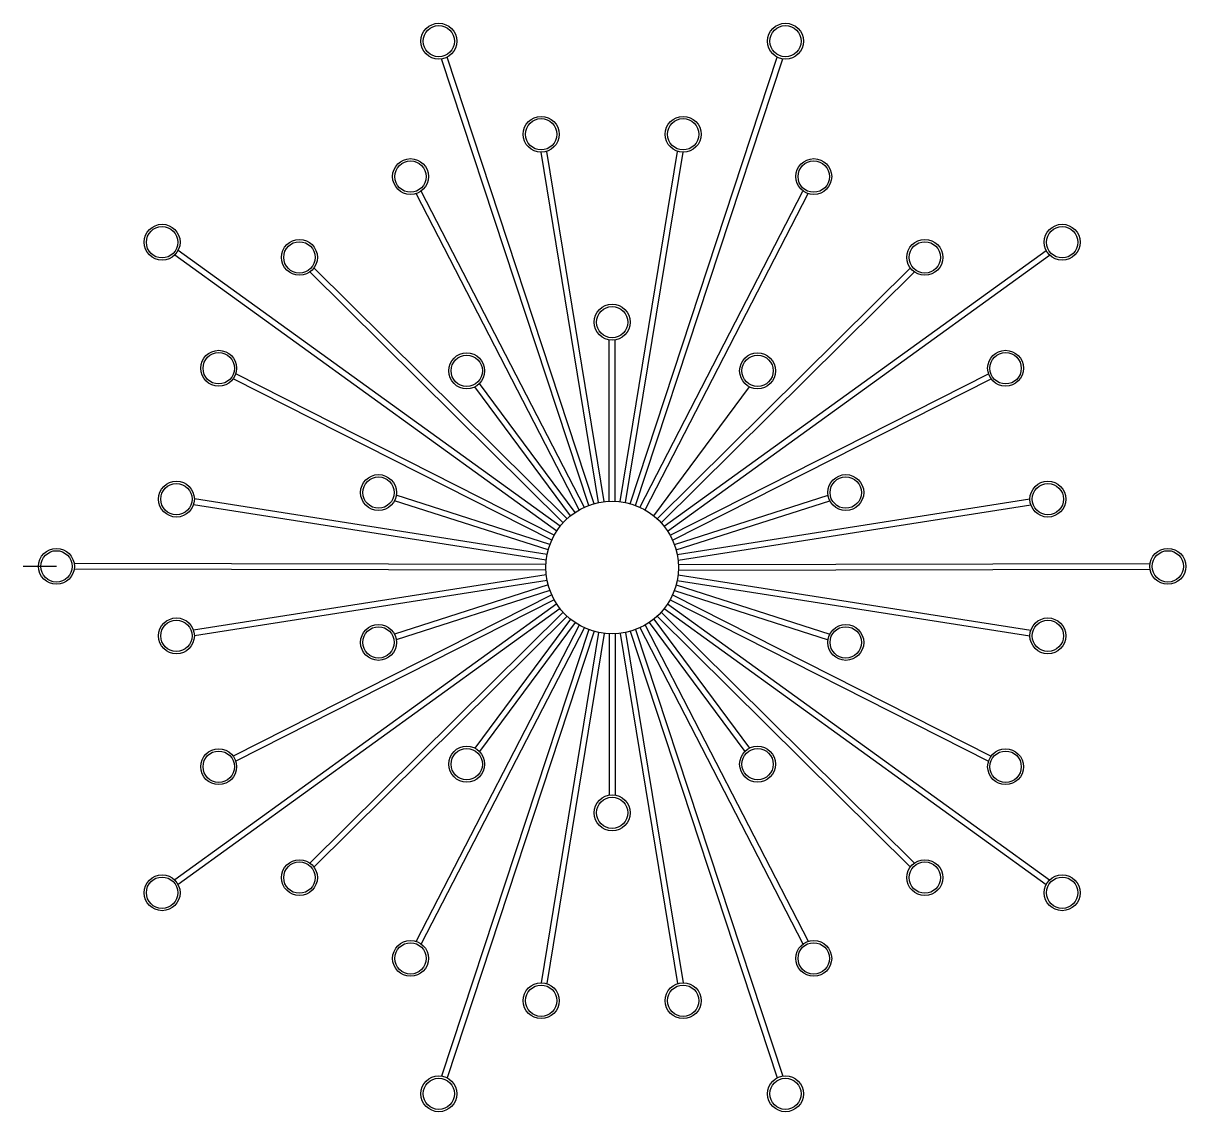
# Model space of a CAD drawing. Header units: millimetres. Extents: x 112 to 8820, y -2365 to 5002.
# Drawn here: x 3980 to 4996, y -2328 to -1376 of the extents above; entities that cross this region are included whole.
import ezdxf

# ---------------------------------------------------------------- set-up
doc = ezdxf.new("R2010")
doc.units = ezdxf.units.MM

# ---------------------------------------------------------------- blocks, each defined once
blk = doc.blocks.new('2097-50_PL')
for p, q in [((-2.05, 5.42), (-14.92, 44.47)), ((-1.58, 5.58), (-14.44, 44.63)), ((1.58, 5.58), (14.44, 44.63)), ((2.05, 5.42), (14.92, 44.47)), ((-1.18, 5.68), (-6.21, 36.31)), ((-0.69, 5.76), (-5.71, 36.39)), ((0.69, 5.76), (5.71, 36.39)), ((1.18, 5.68), (6.21, 36.31)), ((-2.88, 5.03), (-17.14, 32.69)), ((-2.43, 5.26), (-16.69, 32.92)), ((2.43, 5.26), (16.69, 32.92)), ((2.88, 5.03), (17.14, 32.69)), ((-4.55, 3.6), (-37.96, 27.73)), ((4.55, 3.6), (37.96, 27.73)), ((-4.84, 3.19), (-38.25, 27.32)), ((4.84, 3.19), (38.25, 27.32)), ((-4.29, 3.9), (-26.43, 25.85)), ((-3.94, 4.26), (-26.08, 26.21)), ((3.94, 4.26), (26.08, 26.21)), ((4.29, 3.9), (26.43, 25.85)), ((-0.25, 5.79), (-0.25, 19.9)), ((0.25, 5.79), (0.25, 19.9)), ((-5.28, 2.39), (-33.14, 16.49)), ((-5.06, 2.84), (-32.91, 16.94)), ((5.06, 2.84), (32.91, 16.94)), ((5.28, 2.39), (33.14, 16.49)), ((-3.65, 4.51), (-12, 15.8)), ((-3.24, 4.81), (-11.6, 16.1)), ((3.65, 4.51), (12, 15.8)), ((-5.44, 2.01), (-18.88, 6.32)), ((5.44, 2.01), (18.88, 6.32)), ((-5.76, 0.65), (-36.61, 5.49)), ((-5.68, 1.15), (-36.54, 5.99)), ((-5.59, 1.53), (-19.03, 5.84)), ((5.59, 1.53), (19.03, 5.84)), ((5.68, 1.15), (36.54, 5.99)), ((5.76, 0.65), (36.61, 5.49)), ((-48.6, 0.1), (-51.5, 0.1)), ((-5.79, 0.26), (-47.05, 0.35)), ((5.79, 0.26), (47.05, 0.35)), ((-5.79, -0.24), (-47.05, -0.15)), ((-5.76, -0.65), (-36.61, -5.49)), ((5.76, -0.65), (36.61, -5.49)), ((5.79, -0.24), (47.05, -0.15)), ((-5.68, -1.15), (-36.54, -5.99)), ((-5.59, -1.53), (-19.03, -5.84)), ((-5.44, -2.01), (-18.88, -6.32)), ((5.44, -2.01), (18.88, -6.32)), ((5.59, -1.53), (19.03, -5.84)), ((5.68, -1.15), (36.54, -5.99)), ((-5.28, -2.39), (-33.14, -16.49)), ((-5.06, -2.84), (-32.91, -16.94)), ((5.06, -2.84), (32.91, -16.94)), ((5.28, -2.39), (33.14, -16.49)), ((-4.84, -3.19), (-38.25, -27.32)), ((-4.55, -3.6), (-37.96, -27.73)), ((-4.29, -3.9), (-26.43, -25.85)), ((4.29, -3.9), (26.43, -25.85)), ((4.55, -3.6), (37.96, -27.73)), ((4.84, -3.19), (38.25, -27.32)), ((-3.94, -4.26), (-26.08, -26.21)), ((-2.88, -5.03), (-17.14, -32.69)), ((-3.65, -4.51), (-12, -15.8)), ((-3.24, -4.81), (-11.6, -16.1)), ((2.88, -5.03), (17.14, -32.69)), ((3.24, -4.81), (11.6, -16.1)), ((3.65, -4.51), (12, -15.8)), ((3.94, -4.26), (26.08, -26.21)), ((-2.43, -5.26), (-16.69, -32.92)), ((-2.05, -5.42), (-14.92, -44.47)), ((-1.58, -5.58), (-14.44, -44.63)), ((-1.18, -5.68), (-6.21, -36.31)), ((-0.69, -5.76), (-5.71, -36.39)), ((-0.25, -5.79), (-0.25, -19.9)), ((0.25, -5.79), (0.25, -19.9)), ((0.69, -5.76), (5.71, -36.39)), ((1.18, -5.68), (6.21, -36.31)), ((1.58, -5.58), (14.44, -44.63)), ((2.05, -5.42), (14.92, -44.47)), ((2.43, -5.26), (16.69, -32.92))]:
    blk.add_line(p, q)
for centre, radius in [((-15.16, 46.02), 1.57), ((-15.16, 46.02), 1.37), ((15.16, 46.02), 1.57), ((15.16, 46.02), 1.37), ((-6.21, 37.88), 1.57), ((-6.21, 37.88), 1.37), ((6.21, 37.88), 1.57), ((6.21, 37.88), 1.37), ((-17.63, 34.18), 1.57), ((17.63, 34.18), 1.57), ((-17.63, 34.18), 1.37), ((17.63, 34.18), 1.37), ((-39.36, 28.44), 1.57), ((-39.36, 28.44), 1.37), ((39.36, 28.44), 1.57), ((39.36, 28.44), 1.37), ((-27.35, 27.12), 1.57), ((-27.35, 27.12), 1.37), ((27.35, 27.12), 1.57), ((27.35, 27.12), 1.37), ((0, 21.45), 1.57), ((0, 21.45), 1.37), ((-34.41, 17.42), 1.57), ((-34.41, 17.42), 1.37), ((-12.72, 17.2), 1.57), ((-12.72, 17.2), 1.37), ((12.72, 17.2), 1.57), ((12.72, 17.2), 1.37), ((34.41, 17.42), 1.57), ((34.41, 17.42), 1.37), ((-38.11, 5.98), 1.57), ((-38.11, 5.98), 1.37), ((-20.43, 6.55), 1.57), ((-20.43, 6.55), 1.37), ((20.43, 6.55), 1.57), ((20.43, 6.55), 1.37), ((38.11, 5.98), 1.57), ((38.11, 5.98), 1.37), ((0, 0), 5.8), ((-48.6, 0.1), 1.57), ((-48.6, 0.1), 1.37), ((48.6, 0.1), 1.57), ((48.6, 0.1), 1.37), ((-38.11, -5.98), 1.57), ((-38.11, -5.98), 1.37), ((-20.43, -6.55), 1.57), ((20.43, -6.55), 1.57), ((38.11, -5.98), 1.57), ((38.11, -5.98), 1.37), ((-20.43, -6.55), 1.37), ((20.43, -6.55), 1.37), ((-34.41, -17.42), 1.57), ((-34.41, -17.42), 1.37), ((-12.72, -17.2), 1.57), ((-12.72, -17.2), 1.37), ((12.72, -17.2), 1.57), ((12.72, -17.2), 1.37), ((34.41, -17.42), 1.57), ((34.41, -17.42), 1.37), ((0, -21.45), 1.57), ((0, -21.45), 1.37), ((-27.35, -27.12), 1.57), ((-27.35, -27.12), 1.37), ((27.35, -27.12), 1.57), ((27.35, -27.12), 1.37), ((-39.36, -28.44), 1.57), ((-39.36, -28.44), 1.37), ((39.36, -28.44), 1.57), ((39.36, -28.44), 1.37), ((-17.63, -34.18), 1.57), ((-17.63, -34.18), 1.37), ((17.63, -34.18), 1.57), ((17.63, -34.18), 1.37), ((-6.21, -37.88), 1.57), ((-6.21, -37.88), 1.37), ((6.21, -37.88), 1.57), ((6.21, -37.88), 1.37), ((-15.16, -46.02), 1.57), ((-15.16, -46.02), 1.37), ((15.16, -46.02), 1.57), ((15.16, -46.02), 1.37)]:
    blk.add_circle(centre, radius)

msp = doc.modelspace()

# ---------------------------------------------------------------- block references
at = {"color": 0, "xscale": 10, "yscale": 10, "zscale": 10}
msp.add_blockref('2097-50_PL', (4494.6, -1851.6), dxfattribs=at)

doc.saveas('drawing.dxf')
